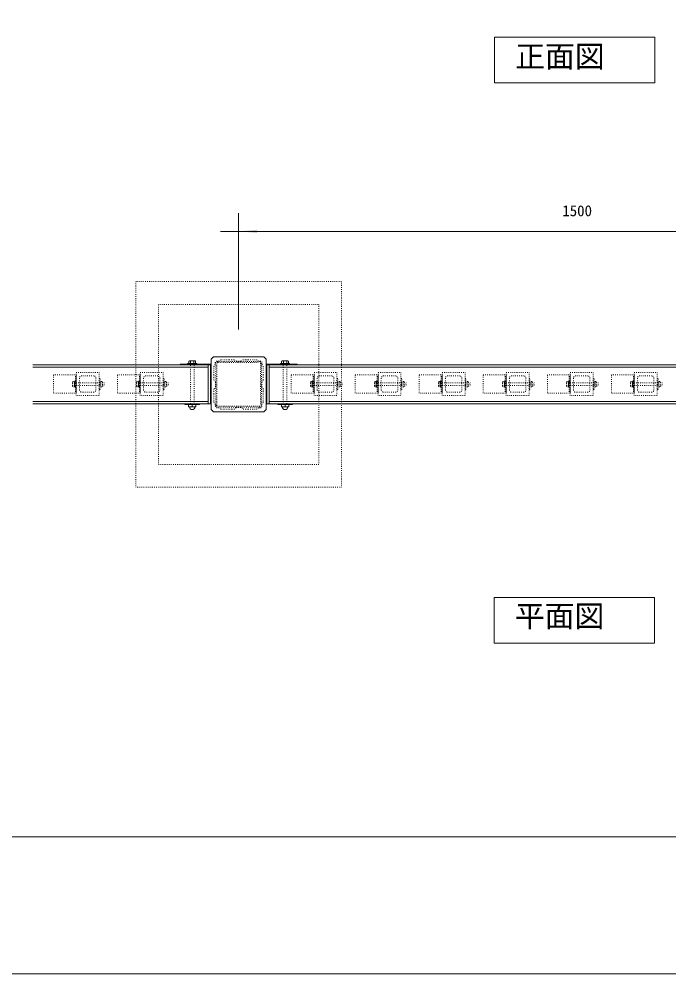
# Model space of a CAD drawing. Units: millimetres, scale not verified. Extents: x -3900 to 3900, y -2750 to 2750.
# Drawn here: x -2026 to -605, y -2750 to -662 of the extents above; entities that cross this region are included whole.
import ezdxf
from ezdxf.enums import TextEntityAlignment as Align

# ---------------------------------------------------------------- set-up
doc = ezdxf.new("R2010")
doc.units = ezdxf.units.MM
doc.header["$LTSCALE"] = 20
doc.linetypes.add('USER5', pattern=[0.208282, 0.069427, -0.138855])
doc.layers.add('0-1_IMPORTED', color=30, linetype='Continuous', lineweight=18)
doc.styles.add('ＭＳ ゴシック', font='')
doc.styles.get('ＭＳ ゴシック').set_extended_font_data('MS Gothic')

msp = doc.modelspace()

# ---------------------------------------------------------------- linework, layer by layer
at = {"layer": '0-1_IMPORTED', "color": 1}
for p, q in [((-1546, -1341), (-1546, -1086.35)), ((-1586, -1126.35), (-1546, -1126.35)), ((-1546, -1126.35), (-46, -1126.35))]:
    msp.add_line(p, q, dxfattribs=at)
at = {"layer": '0-1_IMPORTED'}
for p, q in [((-1651.24, -1409.5), (-1651.24, -1415)), ((-1643.76, -1409.5), (-1643.76, -1415)), ((-1448.24, -1409.5), (-1448.24, -1415)), ((-1440.76, -1409.5), (-1440.76, -1415)), ((-1612.5, -1423.5), (-1996, -1423.5)), ((-1479.5, -1423.5), (-112.5, -1423.5)), ((-1996, -1498.5), (-1612.5, -1498.5)), ((-112.5, -1498.5), (-1479.5, -1498.5)), ((-1653.51, -1510), (-1641.49, -1510)), ((-1647.5, -1509.29), (-1647.5, -1505.71)), ((-1438.49, -1510), (-1450.51, -1510)), ((-1444.5, -1509.29), (-1444.5, -1505.71)), ((-3900, -2450), (3900, -2450))]:
    msp.add_line(p, q, dxfattribs=at)
at = {"layer": '0-1_IMPORTED', "linetype": 'USER5'}
for p, q in [((-1546, -1411), (-1591.4, -1411)), ((-1500.6, -1411), (-1546, -1411)), ((-1909, -1457.34), (-1905, -1457.34)), ((-1903, -1442.75), (-1903, -1477.75)), ((-1894, -1447.25), (-1894, -1473.25)), ((-1863, -1442.25), (-1889, -1442.25)), ((-1858, -1473.25), (-1858, -1447.25)), ((-1849, -1456.25), (-1847.99, -1454.5)), ((-1849, -1456.25), (-1849, -1464.25)), ((-1844, -1458.26), (-1849, -1458.26)), ((-1845.01, -1454.5), (-1847.99, -1454.5)), ((-1844, -1456.25), (-1845.01, -1454.5)), ((-1843.75, -1456), (-1844, -1456)), ((-1844, -1456.25), (-1844, -1464.25)), ((-1769, -1457.34), (-1765, -1457.34)), ((-1763, -1442.75), (-1763, -1477.75)), ((-1754, -1447.25), (-1754, -1473.25)), ((-1723, -1442.25), (-1749, -1442.25)), ((-1718, -1473.25), (-1718, -1447.25)), ((-1709, -1456.25), (-1707.99, -1454.5)), ((-1709, -1456.25), (-1709, -1464.25)), ((-1704, -1458.26), (-1709, -1458.26)), ((-1705.01, -1454.5), (-1707.99, -1454.5)), ((-1704, -1456.25), (-1705.01, -1454.5)), ((-1703.75, -1456), (-1704, -1456)), ((-1704, -1456.25), (-1704, -1464.25)), ((-1389, -1457.34), (-1385, -1457.34)), ((-1383, -1442.75), (-1383, -1477.75)), ((-1374, -1447.25), (-1374, -1473.25)), ((-1343, -1442.25), (-1369, -1442.25)), ((-1338, -1473.25), (-1338, -1447.25)), ((-1329, -1456.25), (-1327.99, -1454.5)), ((-1329, -1456.25), (-1329, -1464.25)), ((-1324, -1458.26), (-1329, -1458.26)), ((-1325.01, -1454.5), (-1327.99, -1454.5)), ((-1324, -1456.25), (-1325.01, -1454.5)), ((-1323.75, -1456), (-1324, -1456)), ((-1324, -1456.25), (-1324, -1464.25)), ((-1249, -1457.34), (-1245, -1457.34)), ((-1243, -1442.75), (-1243, -1477.75)), ((-1234, -1447.25), (-1234, -1473.25)), ((-1203, -1442.25), (-1229, -1442.25)), ((-1198, -1473.25), (-1198, -1447.25)), ((-1189, -1456.25), (-1187.99, -1454.5)), ((-1189, -1456.25), (-1189, -1464.25)), ((-1184, -1458.26), (-1189, -1458.26)), ((-1185.01, -1454.5), (-1187.99, -1454.5)), ((-1184, -1456.25), (-1185.01, -1454.5)), ((-1183.75, -1456), (-1184, -1456)), ((-1184, -1456.25), (-1184, -1464.25)), ((-1109, -1457.34), (-1105, -1457.34)), ((-1103, -1442.75), (-1103, -1477.75)), ((-1094, -1447.25), (-1094, -1473.25)), ((-1063, -1442.25), (-1089, -1442.25)), ((-1058, -1473.25), (-1058, -1447.25)), ((-1049, -1456.25), (-1047.99, -1454.5)), ((-1049, -1456.25), (-1049, -1464.25)), ((-1044, -1458.26), (-1049, -1458.26)), ((-1045.01, -1454.5), (-1047.99, -1454.5)), ((-1044, -1456.25), (-1045.01, -1454.5)), ((-1043.75, -1456), (-1044, -1456)), ((-1044, -1456.25), (-1044, -1464.25)), ((-969, -1457.34), (-965, -1457.34)), ((-963, -1442.75), (-963, -1477.75)), ((-954, -1447.25), (-954, -1473.25)), ((-923, -1442.25), (-949, -1442.25)), ((-918, -1473.25), (-918, -1447.25)), ((-909, -1456.25), (-907.99, -1454.5)), ((-909, -1456.25), (-909, -1464.25)), ((-904, -1458.26), (-909, -1458.26)), ((-905.01, -1454.5), (-907.99, -1454.5)), ((-904, -1456.25), (-905.01, -1454.5)), ((-903.75, -1456), (-904, -1456)), ((-904, -1456.25), (-904, -1464.25)), ((-829, -1457.34), (-825, -1457.34)), ((-823, -1442.75), (-823, -1477.75)), ((-814, -1447.25), (-814, -1473.25)), ((-783, -1442.25), (-809, -1442.25)), ((-778, -1473.25), (-778, -1447.25)), ((-769, -1456.25), (-767.99, -1454.5)), ((-769, -1456.25), (-769, -1464.25)), ((-764, -1458.26), (-769, -1458.26)), ((-765.01, -1454.5), (-767.99, -1454.5)), ((-764, -1456.25), (-765.01, -1454.5)), ((-763.75, -1456), (-764, -1456)), ((-764, -1456.25), (-764, -1464.25)), ((-689, -1457.34), (-685, -1457.34)), ((-683, -1442.75), (-683, -1477.75)), ((-674, -1447.25), (-674, -1473.25)), ((-643, -1442.25), (-669, -1442.25)), ((-638, -1473.25), (-638, -1447.25)), ((-629, -1456.25), (-627.99, -1454.5)), ((-629, -1456.25), (-629, -1464.25)), ((-624, -1458.26), (-629, -1458.26)), ((-625.01, -1454.5), (-627.99, -1454.5)), ((-624, -1456.25), (-625.01, -1454.5)), ((-623.75, -1456), (-624, -1456)), ((-624, -1456.25), (-624, -1464.25)), ((-1909, -1463.16), (-1905, -1463.16)), ((-1889, -1478.25), (-1863, -1478.25)), ((-1844, -1462.24), (-1849, -1462.24)), ((-1849, -1464.25), (-1847.99, -1466)), ((-1845.01, -1466), (-1847.99, -1466)), ((-1844, -1464.25), (-1845.01, -1466)), ((-1843.75, -1464.5), (-1844, -1464.5)), ((-1769, -1463.16), (-1765, -1463.16)), ((-1749, -1478.25), (-1723, -1478.25)), ((-1704, -1462.24), (-1709, -1462.24)), ((-1709, -1464.25), (-1707.99, -1466)), ((-1705.01, -1466), (-1707.99, -1466)), ((-1704, -1464.25), (-1705.01, -1466)), ((-1703.75, -1464.5), (-1704, -1464.5)), ((-1389, -1463.16), (-1385, -1463.16)), ((-1369, -1478.25), (-1343, -1478.25)), ((-1324, -1462.24), (-1329, -1462.24)), ((-1329, -1464.25), (-1327.99, -1466)), ((-1325.01, -1466), (-1327.99, -1466)), ((-1324, -1464.25), (-1325.01, -1466)), ((-1323.75, -1464.5), (-1324, -1464.5)), ((-1249, -1463.16), (-1245, -1463.16)), ((-1229, -1478.25), (-1203, -1478.25)), ((-1184, -1462.24), (-1189, -1462.24)), ((-1189, -1464.25), (-1187.99, -1466)), ((-1185.01, -1466), (-1187.99, -1466)), ((-1184, -1464.25), (-1185.01, -1466)), ((-1183.75, -1464.5), (-1184, -1464.5)), ((-1109, -1463.16), (-1105, -1463.16)), ((-1089, -1478.25), (-1063, -1478.25)), ((-1044, -1462.24), (-1049, -1462.24)), ((-1049, -1464.25), (-1047.99, -1466)), ((-1045.01, -1466), (-1047.99, -1466)), ((-1044, -1464.25), (-1045.01, -1466)), ((-1043.75, -1464.5), (-1044, -1464.5)), ((-969, -1463.16), (-965, -1463.16)), ((-949, -1478.25), (-923, -1478.25)), ((-904, -1462.24), (-909, -1462.24)), ((-909, -1464.25), (-907.99, -1466)), ((-905.01, -1466), (-907.99, -1466)), ((-904, -1464.25), (-905.01, -1466)), ((-903.75, -1464.5), (-904, -1464.5)), ((-829, -1463.16), (-825, -1463.16)), ((-809, -1478.25), (-783, -1478.25)), ((-764, -1462.24), (-769, -1462.24)), ((-769, -1464.25), (-767.99, -1466)), ((-765.01, -1466), (-767.99, -1466)), ((-764, -1464.25), (-765.01, -1466)), ((-763.75, -1464.5), (-764, -1464.5)), ((-689, -1463.16), (-685, -1463.16)), ((-669, -1478.25), (-643, -1478.25)), ((-624, -1462.24), (-629, -1462.24)), ((-629, -1464.25), (-627.99, -1466)), ((-625.01, -1466), (-627.99, -1466)), ((-624, -1464.25), (-625.01, -1466)), ((-623.75, -1464.5), (-624, -1464.5))]:
    msp.add_line(p, q, dxfattribs=at)
at = {"layer": '0-1_IMPORTED'}
for points in [[(-3900, 2750), (3900, 2750), (3900, -2750), (-3900, -2750)], [(-986.26, -701.39), (-636.26, -701.39), (-636.26, -801.39), (-986.26, -801.39)], [(-1606, -1503.5), (-1607.5, -1503.5), (-1607.5, -1418.5), (-1674, -1418.5), (-1674, -1417), (-1606, -1417)], [(-1637.5, -1415), (-1637.5, -1417), (-1657.5, -1417), (-1657.5, -1415)], [(-1641.3, -1409.5), (-1640, -1410.25), (-1640, -1415), (-1655, -1415), (-1655, -1410.25), (-1653.7, -1409.5)], [(-1612.5, -1418.5), (-1607.5, -1418.5), (-1607.5, -1503.5), (-1612.5, -1503.5)], [(-1606, -1406), (-1601, -1401), (-1491, -1401), (-1486, -1406), (-1486, -1516), (-1491, -1521), (-1601, -1521), (-1606, -1516)], [(-1486, -1503.5), (-1484.5, -1503.5), (-1484.5, -1418.5), (-1418, -1418.5), (-1418, -1417), (-1486, -1417)], [(-1479.5, -1418.5), (-1484.5, -1418.5), (-1484.5, -1503.5), (-1479.5, -1503.5)], [(-1479.5, -1418.5), (-112.5, -1418.5), (-112.5, -1503.5), (-1479.5, -1503.5)], [(-1454.5, -1415), (-1454.5, -1417), (-1434.5, -1417), (-1434.5, -1415)], [(-1450.7, -1409.5), (-1452, -1410.25), (-1452, -1415), (-1437, -1415), (-1437, -1410.25), (-1438.3, -1409.5)], [(-1663.5, -1503.5), (-1631.5, -1503.5), (-1631.5, -1505), (-1663.5, -1505)], [(-1655.5, -1505), (-1639.5, -1505), (-1639.5, -1510), (-1655.5, -1510)], [(-1460.5, -1503.5), (-1428.5, -1503.5), (-1428.5, -1505), (-1460.5, -1505)], [(-1452.5, -1505), (-1436.5, -1505), (-1436.5, -1510), (-1452.5, -1510)], [(-987, -1926.77), (-637, -1926.77), (-637, -2026.77), (-987, -2026.77)]]:
    msp.add_lwpolyline(points, close=True, dxfattribs=at)
at = {"layer": '0-1_IMPORTED', "linetype": 'USER5'}
for points in [[(-1771, -1236), (-1321, -1236), (-1321, -1686), (-1771, -1686)], [(-1721, -1286), (-1371, -1286), (-1371, -1636), (-1721, -1636)], [(-1643.5, -1415), (-1643.5, -1503.5), (-1651.5, -1503.5), (-1651.5, -1415)], [(-1491, -1401), (-1486, -1406), (-1486, -1516), (-1491, -1521), (-1601, -1521), (-1606, -1516), (-1606, -1406), (-1601, -1401)], [(-1448.5, -1415), (-1448.5, -1503.5), (-1440.5, -1503.5), (-1440.5, -1415)], [(-1901, -1440.25), (-1901, -1480.25), (-1951, -1480.25), (-1951, -1440.25)], [(-1901, -1435.25), (-1851, -1435.25), (-1851, -1485.25), (-1901, -1485.25)], [(-1761, -1440.25), (-1761, -1480.25), (-1811, -1480.25), (-1811, -1440.25)], [(-1761, -1435.25), (-1711, -1435.25), (-1711, -1485.25), (-1761, -1485.25)], [(-1381, -1440.25), (-1381, -1480.25), (-1431, -1480.25), (-1431, -1440.25)], [(-1381, -1435.25), (-1331, -1435.25), (-1331, -1485.25), (-1381, -1485.25)], [(-1241, -1440.25), (-1241, -1480.25), (-1291, -1480.25), (-1291, -1440.25)], [(-1241, -1435.25), (-1191, -1435.25), (-1191, -1485.25), (-1241, -1485.25)], [(-1101, -1440.25), (-1101, -1480.25), (-1151, -1480.25), (-1151, -1440.25)], [(-1101, -1435.25), (-1051, -1435.25), (-1051, -1485.25), (-1101, -1485.25)], [(-961, -1440.25), (-961, -1480.25), (-1011, -1480.25), (-1011, -1440.25)], [(-961, -1435.25), (-911, -1435.25), (-911, -1485.25), (-961, -1485.25)], [(-821, -1440.25), (-821, -1480.25), (-871, -1480.25), (-871, -1440.25)], [(-821, -1435.25), (-771, -1435.25), (-771, -1485.25), (-821, -1485.25)], [(-681, -1440.25), (-681, -1480.25), (-731, -1480.25), (-731, -1440.25)], [(-681, -1435.25), (-631, -1435.25), (-631, -1485.25), (-681, -1485.25)], [(-1909, -1455.8), (-1908.25, -1454.5), (-1905, -1454.5), (-1905, -1466), (-1908.25, -1466), (-1909, -1464.7)], [(-1905, -1454.25), (-1903, -1454.25), (-1903, -1466.25), (-1905, -1466.25)], [(-1905, -1457.25), (-1849, -1457.25), (-1849, -1463.25), (-1905, -1463.25)], [(-1849, -1448.25), (-1851, -1448.25), (-1851, -1472.25), (-1849, -1472.25)], [(-1769, -1455.8), (-1768.25, -1454.5), (-1765, -1454.5), (-1765, -1466), (-1768.25, -1466), (-1769, -1464.7)], [(-1765, -1454.25), (-1763, -1454.25), (-1763, -1466.25), (-1765, -1466.25)], [(-1765, -1457.25), (-1709, -1457.25), (-1709, -1463.25), (-1765, -1463.25)], [(-1709, -1448.25), (-1711, -1448.25), (-1711, -1472.25), (-1709, -1472.25)], [(-1389, -1455.8), (-1388.25, -1454.5), (-1385, -1454.5), (-1385, -1466), (-1388.25, -1466), (-1389, -1464.7)], [(-1385, -1454.25), (-1383, -1454.25), (-1383, -1466.25), (-1385, -1466.25)], [(-1385, -1457.25), (-1329, -1457.25), (-1329, -1463.25), (-1385, -1463.25)], [(-1329, -1448.25), (-1331, -1448.25), (-1331, -1472.25), (-1329, -1472.25)], [(-1249, -1455.8), (-1248.25, -1454.5), (-1245, -1454.5), (-1245, -1466), (-1248.25, -1466), (-1249, -1464.7)], [(-1245, -1454.25), (-1243, -1454.25), (-1243, -1466.25), (-1245, -1466.25)], [(-1245, -1457.25), (-1189, -1457.25), (-1189, -1463.25), (-1245, -1463.25)], [(-1189, -1448.25), (-1191, -1448.25), (-1191, -1472.25), (-1189, -1472.25)], [(-1109, -1455.8), (-1108.25, -1454.5), (-1105, -1454.5), (-1105, -1466), (-1108.25, -1466), (-1109, -1464.7)], [(-1105, -1454.25), (-1103, -1454.25), (-1103, -1466.25), (-1105, -1466.25)], [(-1105, -1457.25), (-1049, -1457.25), (-1049, -1463.25), (-1105, -1463.25)], [(-1049, -1448.25), (-1051, -1448.25), (-1051, -1472.25), (-1049, -1472.25)], [(-969, -1455.8), (-968.25, -1454.5), (-965, -1454.5), (-965, -1466), (-968.25, -1466), (-969, -1464.7)], [(-965, -1454.25), (-963, -1454.25), (-963, -1466.25), (-965, -1466.25)], [(-965, -1457.25), (-909, -1457.25), (-909, -1463.25), (-965, -1463.25)], [(-909, -1448.25), (-911, -1448.25), (-911, -1472.25), (-909, -1472.25)], [(-829, -1455.8), (-828.25, -1454.5), (-825, -1454.5), (-825, -1466), (-828.25, -1466), (-829, -1464.7)], [(-825, -1454.25), (-823, -1454.25), (-823, -1466.25), (-825, -1466.25)], [(-825, -1457.25), (-769, -1457.25), (-769, -1463.25), (-825, -1463.25)], [(-769, -1448.25), (-771, -1448.25), (-771, -1472.25), (-769, -1472.25)], [(-689, -1455.8), (-688.25, -1454.5), (-685, -1454.5), (-685, -1466), (-688.25, -1466), (-689, -1464.7)], [(-685, -1454.25), (-683, -1454.25), (-683, -1466.25), (-685, -1466.25)], [(-685, -1457.25), (-629, -1457.25), (-629, -1463.25), (-685, -1463.25)], [(-629, -1448.25), (-631, -1448.25), (-631, -1472.25), (-629, -1472.25)]]:
    msp.add_lwpolyline(points, close=True, dxfattribs=at)
at = {"layer": '0-1_IMPORTED'}
msp.add_lwpolyline([(-1996, -1503.5), (-1612.5, -1503.5), (-1612.5, -1418.5), (-1996, -1418.5)], dxfattribs=at)
at = {"layer": '0-1_IMPORTED', "linetype": 'USER5'}
for points in [[(-1597, -1413), (-1597, -1417), (-1600, -1422), (-1600, -1440), (-1600, -1446), (-1600, -1451), (-1596.5, -1456), (-1596.5, -1466), (-1600, -1471), (-1600, -1476), (-1600, -1482), (-1600, -1500), (-1597, -1505), (-1597, -1509)], [(-1596, -1415.6), (-1596, -1461), (-1596, -1506.4)], [(-1498, -1410), (-1502, -1410), (-1507, -1407), (-1525, -1407), (-1531, -1407), (-1536, -1407), (-1541, -1410.5), (-1551, -1410.5), (-1556, -1407), (-1561, -1407), (-1567, -1407), (-1585, -1407), (-1590, -1410), (-1594, -1410)], [(-1593.7, -1506.4), (-1593.7, -1461), (-1593.7, -1415.6)], [(-1591.4, -1413.3), (-1546, -1413.3), (-1500.6, -1413.3)], [(-1498.3, -1415.6), (-1498.3, -1461), (-1498.3, -1506.4)], [(-1496, -1506.4), (-1496, -1461), (-1496, -1415.6)], [(-1492, -1471), (-1495.5, -1466), (-1495.5, -1456), (-1492, -1451), (-1492, -1446), (-1492, -1440), (-1492, -1422), (-1495, -1417), (-1495, -1413)], [(-1495, -1509), (-1495, -1505), (-1492, -1500), (-1492, -1482), (-1492, -1476), (-1492, -1471)], [(-1594, -1512), (-1590, -1512), (-1585, -1515), (-1567, -1515), (-1561, -1515), (-1556, -1515), (-1551, -1511.5), (-1541, -1511.5), (-1536, -1515), (-1531, -1515), (-1525, -1515), (-1507, -1515), (-1502, -1512), (-1498, -1512)], [(-1500.6, -1508.7), (-1546, -1508.7), (-1591.4, -1508.7)], [(-1591.4, -1511), (-1546, -1511), (-1500.6, -1511)]]:
    msp.add_lwpolyline(points, dxfattribs=at)
for centre, radius, start, end in [((-1594, -1413), 3, 90, 180), ((-1591.4, -1415.6), 4.6, 90, 180), ((-1591.4, -1415.6), 2.3, 90, 180), ((-1500.6, -1415.6), 4.6, 360, 90), ((-1500.6, -1415.6), 2.3, 360, 90), ((-1498, -1413), 3, 0, 90), ((-1889, -1447.25), 5, 90, 180), ((-1863, -1447.25), 5, 0, 90), ((-1843.75, -1460.25), 4.25, 270, 90), ((-1749, -1447.25), 5, 90, 180), ((-1723, -1447.25), 5, 0, 90), ((-1703.75, -1460.25), 4.25, 270, 90), ((-1369, -1447.25), 5, 90, 180), ((-1343, -1447.25), 5, 0, 90), ((-1323.75, -1460.25), 4.25, 270, 90), ((-1229, -1447.25), 5, 90, 180), ((-1203, -1447.25), 5, 0, 90), ((-1183.75, -1460.25), 4.25, 270, 90), ((-1089, -1447.25), 5, 90, 180), ((-1063, -1447.25), 5, 0, 90), ((-1043.75, -1460.25), 4.25, 270, 90), ((-949, -1447.25), 5, 90, 180), ((-923, -1447.25), 5, 0, 90), ((-903.75, -1460.25), 4.25, 270, 90), ((-809, -1447.25), 5, 90, 180), ((-783, -1447.25), 5, 0, 90), ((-763.75, -1460.25), 4.25, 270, 90), ((-669, -1447.25), 5, 90, 180), ((-643, -1447.25), 5, 0, 90), ((-623.75, -1460.25), 4.25, 270, 90), ((-1889, -1473.25), 5, 180, 270), ((-1863, -1473.25), 5, 270, 0), ((-1749, -1473.25), 5, 180, 270), ((-1723, -1473.25), 5, 270, 0), ((-1369, -1473.25), 5, 180, 270), ((-1343, -1473.25), 5, 270, 0), ((-1229, -1473.25), 5, 180, 270), ((-1203, -1473.25), 5, 270, 0), ((-1089, -1473.25), 5, 180, 270), ((-1063, -1473.25), 5, 270, 0), ((-949, -1473.25), 5, 180, 270), ((-923, -1473.25), 5, 270, 0), ((-809, -1473.25), 5, 180, 270), ((-783, -1473.25), 5, 270, 0), ((-669, -1473.25), 5, 180, 270), ((-643, -1473.25), 5, 270, 0), ((-1594, -1509), 3, 180, 270), ((-1591.4, -1506.4), 4.6, 180, 270), ((-1591.4, -1506.4), 2.3, 180, 270), ((-1500.6, -1506.4), 4.6, 270, 360), ((-1500.6, -1506.4), 2.3, 270, 360), ((-1498, -1509), 3, 270, 0)]:
    msp.add_arc(centre, radius, start, end, dxfattribs=at)
at = {"layer": '0-1_IMPORTED'}
for centre, start, end in [((-1647.5, -1510), 180, 270), ((-1647.5, -1510), 270, 360), ((-1444.5, -1510), 180, 270), ((-1444.5, -1510), 270, 360)]:
    msp.add_arc(centre, 6.01, start, end, dxfattribs=at)
at = {"layer": '0-1_IMPORTED', "color": 1}
msp.add_solid([(-1546, -1126.35), (-1506, -1122.85), (-1506, -1129.85)], dxfattribs=at)

# ---------------------------------------------------------------- texts
at = {"layer": '0-1_IMPORTED', "color": 7, "style": 'ＭＳ ゴシック'}
for s, height, p in [('正面図', 47.77, (-941.18, -782.15)), ('1500', 23.88, (-838.33, -1100.42)), ('平面図', 47.77, (-941.91, -2005.83))]:
    msp.add_text(s, height=height, dxfattribs=at).set_placement(p, align=Align.BOTTOM_LEFT)

doc.saveas('drawing.dxf')
